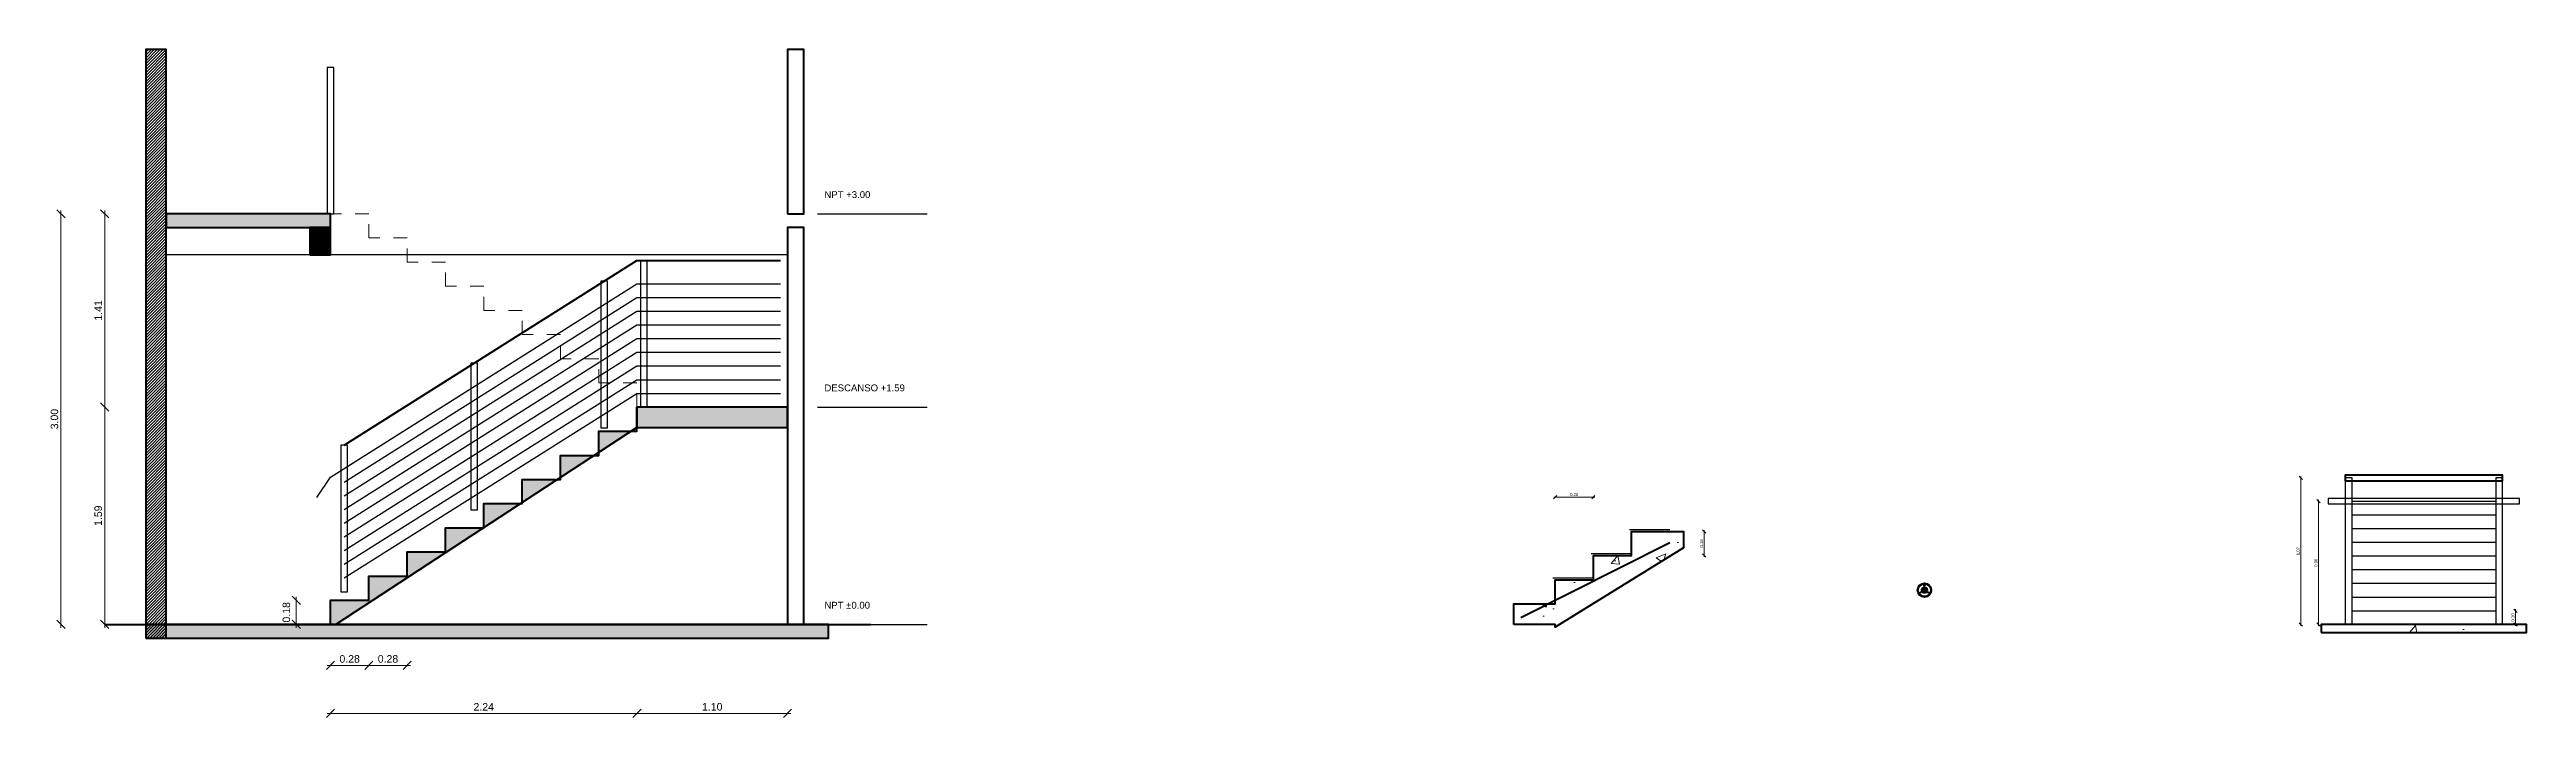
# Model space of a CAD drawing. Header units: metres. Extents: x 0 to 27.4, y -20 to 4.2.
# Drawn here: x 9.3 to 27.4, y -0.68 to 4.2 of the extents above.
import ezdxf
from ezdxf.enums import TextEntityAlignment as Align

# ---------------------------------------------------------------- set-up
doc = ezdxf.new("R2010")
doc.units = ezdxf.units.M
doc.linetypes.add('DASHED', pattern=[1.524, 1.27, -0.254])
for name, color, linetype, lineweight in [('S-BARANDA', 7, 'Continuous', 25), ('S-CORTE', 7, 'Continuous', 50), ('S-COTA', 7, 'Continuous', 18), ('S-OCULTO', 8, 'DASHED', 13), ('S-TRAMA', 8, 'Continuous', 9), ('S-TXT', 7, 'Continuous', 18), ('S-VISTA', 7, 'Continuous', 25)]:
    doc.layers.add(name, color=color, linetype=linetype, lineweight=lineweight)
doc.styles.add('ARIAL', font='arial.ttf')
doc.dimstyles.new('COTA-10', dxfattribs={"dimtxt": 0.022, "dimasz": 0.012, "dimexe": 0.01, "dimexo": 0.01, "dimgap": 0.008, "dimtad": 1, "dimzin": 0, "dimdsep": 46, "dimtxsty": 'ARIAL', "dimtsz": 0.012, "dimcen": 2.5, "dimdle": 0.01, "dimclrd": 7, "dimclre": 7, "dimclrt": 7, "dimazin": 3, "dimtfac": 1, "dimtmove": 0, "dimatfit": 3, "dimlwd": 18, "dimlwe": 13})
doc.dimstyles.new('COTA-25', dxfattribs={"dimtxt": 0.055, "dimasz": 0.03, "dimexe": 0.025, "dimexo": 0.025, "dimgap": 0.02, "dimtad": 1, "dimzin": 0, "dimdsep": 46, "dimtxsty": 'ARIAL', "dimtsz": 0.03, "dimcen": 2.5, "dimdle": 0.025, "dimclrd": 7, "dimclre": 7, "dimclrt": 7, "dimazin": 3, "dimtfac": 1, "dimtmove": 0, "dimatfit": 3, "dimlwd": 18, "dimlwe": 13})

# ---------------------------------------------------------------- blocks, each defined once
blk = doc.blocks.new('_OBLIQUE')
at = {"color": 0, "linetype": 'BYBLOCK'}
blk.add_line((-0.5, -0.5), (0.5, 0.5), dxfattribs=at)
blk = doc.blocks.new('*D24')
at = {"color": 7, "lineweight": 18}
blk.add_line((20.29, 0.929), (20.59, 0.929), dxfattribs=at)
at = {"color": 7, "lineweight": 13}
for p, q in [((20.3, 0.939), (20.3, 0.939)), ((20.58, 0.939), (20.58, 0.939))]:
    blk.add_line(p, q, dxfattribs=at)
at = {"layer": 'Defpoints'}
for p in [(20.3, 0.929), (20.3, 0.929), (20.58, 0.929)]:
    blk.add_point(p, dxfattribs=at)
at = {"layer": 'S-COTA', "color": 7, "xscale": 0.024, "yscale": 0.024}
for p in [(20.3, 0.929), (20.58, 0.929)]:
    blk.add_blockref('_OBLIQUE', p, dxfattribs=at)
at = {"layer": 'S-COTA', "color": 7, "insert": (20.44, 0.948), "char_height": 0.022, "attachment_point": 5, "style": 'ARIAL'}
blk.add_mtext('0.28', dxfattribs=at)
blk = doc.blocks.new('*D25')
at = {"color": 7, "lineweight": 13}
for p, q in [((21.38, 0.679), (21.38, 0.679)), ((21.38, 0.503), (21.38, 0.503))]:
    blk.add_line(p, q, dxfattribs=at)
at = {"color": 7, "lineweight": 18}
blk.add_line((21.39, 0.493), (21.39, 0.689), dxfattribs=at)
at = {"layer": 'Defpoints'}
for p in [(21.39, 0.679), (21.39, 0.503), (21.39, 0.503)]:
    blk.add_point(p, dxfattribs=at)
at = {"layer": 'S-COTA', "color": 7, "xscale": 0.024, "yscale": 0.024, "rotation": 90}
for p in [(21.39, 0.679), (21.39, 0.503)]:
    blk.add_blockref('_OBLIQUE', p, dxfattribs=at)
at = {"layer": 'S-COTA', "color": 7, "insert": (21.371, 0.591), "char_height": 0.022, "attachment_point": 5, "rotation": 90, "style": 'ARIAL'}
blk.add_mtext('0.18', dxfattribs=at)

msp = doc.modelspace()

# ---------------------------------------------------------------- hatches: boundary and pattern name
at = {"layer": 'S-CORTE'}
for color, points in [(8, [(10.15, 2.9), (11.35, 2.9), (11.35, 3), (10.15, 3)]), (7, [(11.2, 2.7), (11.35, 2.7), (11.35, 2.9), (11.2, 2.9)]), (8, [(11.35, 0), (11.35, 0.176), (11.63, 0.176), (11.63, 0.353), (11.91, 0.353), (11.91, 0.529), (12.19, 0.529), (12.19, 0.706), (12.47, 0.706), (12.47, 0.882), (12.75, 0.882), (12.75, 1.059), (13.03, 1.059), (13.03, 1.235), (13.31, 1.235), (13.31, 1.412), (13.59, 1.412), (13.59, 1.588), (13.59, 1.588), (13.59, 1.438), (11.39, 0)]), (8, [(13.59, 1.438), (14.69, 1.438), (14.69, 1.588), (13.59, 1.588)]), (8, [(10, -0.1), (14.99, -0.1), (14.99, 0), (10, 0)])]:
    msp.add_hatch(color=color, dxfattribs=at).paths.add_polyline_path(points)
at = {"layer": 'S-TRAMA'}
h = msp.add_hatch(dxfattribs=at)
h.set_pattern_fill('ANSI31', scale=0.0048)
h.paths.add_polyline_path([(10, -0.1), (10.15, -0.1), (10.15, 4.2), (10, 4.2)])
h = msp.add_hatch(dxfattribs=at)
h.set_pattern_fill('AR-CONC', scale=0.004)
h.paths.add_polyline_path([(20, 0), (20, 0.15), (20.3, 0.15), (20.3, 0.326), (20.58, 0.326), (20.58, 0.503), (20.86, 0.503), (20.86, 0.679), (21.24, 0.679), (21.24, 0.559), (20.3, -0.02), (20.3, 0)])
h = msp.add_hatch(dxfattribs=at)
h.set_pattern_fill('ANSI31', scale=0.002)
edge = h.paths.add_edge_path()
edge.add_arc((23, 0.25), 0.02, 0, 360)
h = msp.add_hatch(dxfattribs=at)
h.set_pattern_fill('AR-CONC', scale=0.004)
h.paths.add_polyline_path([(25.9, -0.06), (27.4, -0.06), (27.4, 0), (25.9, 0)])

# ---------------------------------------------------------------- linework, layer by layer
at = {"layer": 'S-BARANDA'}
for p, q in [((26.125, 0.9), (27.175, 0.9)), ((26.125, 0.8), (27.175, 0.8)), ((26.125, 0.7), (27.175, 0.7)), ((26.125, 0.6), (27.175, 0.6)), ((26.125, 0.5), (27.175, 0.5)), ((26.125, 0.4), (27.175, 0.4)), ((26.125, 0.3), (27.175, 0.3)), ((26.125, 0.2), (27.175, 0.2)), ((26.125, 0.1), (27.175, 0.1))]:
    msp.add_line(p, q, dxfattribs=at)
for points in [[(11.325, 3), (11.375, 3), (11.375, 4.07), (11.325, 4.07)], [(13.615, 1.588), (13.665, 1.588), (13.665, 2.658), (13.615, 2.658)], [(13.325, 1.437), (13.375, 1.437), (13.375, 2.507), (13.325, 2.507)], [(12.375, 0.838), (12.425, 0.838), (12.425, 1.908), (12.375, 1.908)], [(11.425, 0.239), (11.475, 0.239), (11.475, 1.309), (11.425, 1.309)], [(25.95, 0.88), (27.35, 0.88), (27.35, 0.92), (25.95, 0.92)], [(26.075, 0), (26.125, 0), (26.125, 1.07), (26.075, 1.07)], [(27.175, 0), (27.225, 0), (27.225, 1.07), (27.175, 1.07)]]:
    msp.add_lwpolyline(points, close=True, dxfattribs=at)
for points in [[(11.25, 0.926), (11.35, 1.076), (13.59, 2.488), (14.64, 2.488)], [(11.45, 1.139), (13.59, 2.488), (14.64, 2.488)], [(11.45, 1.039), (13.59, 2.388), (14.64, 2.388)], [(11.45, 0.939), (13.59, 2.288), (14.64, 2.288)], [(11.45, 0.839), (13.59, 2.188), (14.64, 2.188)], [(11.45, 0.739), (13.59, 2.088), (14.64, 2.088)], [(11.45, 0.639), (13.59, 1.988), (14.64, 1.988)], [(11.45, 0.539), (13.59, 1.888), (14.64, 1.888)], [(11.45, 0.439), (13.59, 1.788), (14.64, 1.788)], [(11.45, 0.339), (13.59, 1.688), (14.64, 1.688)]]:
    msp.add_lwpolyline(points, dxfattribs=at)
at = {"layer": 'S-CORTE'}
for p, q in [((20.05, 0.05), (21.14, 0.599)), ((9.7, 0), (15.3, 0))]:
    msp.add_line(p, q, dxfattribs=at)
for points in [[(10, -0.1), (10.15, -0.1), (10.15, 4.2), (10, 4.2)], [(14.69, 3), (14.81, 3), (14.81, 4.2), (14.69, 4.2)], [(10.15, 2.9), (11.35, 2.9), (11.35, 3), (10.15, 3)], [(11.2, 2.7), (11.35, 2.7), (11.35, 2.9), (11.2, 2.9)], [(14.69, 0), (14.81, 0), (14.81, 2.9), (14.69, 2.9)], [(11.35, 0), (11.35, 0.176), (11.63, 0.176), (11.63, 0.353), (11.91, 0.353), (11.91, 0.529), (12.19, 0.529), (12.19, 0.706), (12.47, 0.706), (12.47, 0.882), (12.75, 0.882), (12.75, 1.059), (13.03, 1.059), (13.03, 1.235), (13.31, 1.235), (13.31, 1.412), (13.59, 1.412), (13.59, 1.588), (13.59, 1.588), (13.59, 1.438), (11.39, 0)], [(13.59, 1.438), (14.69, 1.438), (14.69, 1.588), (13.59, 1.588)], [(26.075, 1.05), (27.225, 1.05), (27.225, 1.09), (26.075, 1.09)], [(20, 0), (20, 0.15), (20.3, 0.15), (20.3, 0.326), (20.58, 0.326), (20.58, 0.503), (20.86, 0.503), (20.86, 0.679), (21.24, 0.679), (21.24, 0.559), (20.3, -0.02), (20.3, 0)], [(10, -0.1), (14.99, -0.1), (14.99, 0), (10, 0)], [(25.9, -0.06), (27.4, -0.06), (27.4, 0), (25.9, 0)]]:
    msp.add_lwpolyline(points, close=True, dxfattribs=at)
msp.add_lwpolyline([(11.45, 1.309), (13.59, 2.658), (14.64, 2.658)], dxfattribs=at)
for radius in [0.05, 0.02]:
    msp.add_circle((23, 0.25), radius, dxfattribs=at)
at = {"layer": 'S-OCULTO', "ltscale": 0.0075}
msp.add_lwpolyline([(13.59, 1.588), (13.59, 1.765), (13.31, 1.765), (13.31, 1.941), (13.03, 1.941), (13.03, 2.118), (12.75, 2.118), (12.75, 2.294), (12.47, 2.294), (12.47, 2.471), (12.19, 2.471), (12.19, 2.647), (11.91, 2.647), (11.91, 2.824), (11.63, 2.824), (11.63, 3), (11.35, 3)], dxfattribs=at)
at = {"layer": 'S-VISTA'}
for p, q in [((14.91, 3), (15.71, 3)), ((14.91, 1.588), (15.71, 1.588)), ((20.845, 0.694), (21.14, 0.694)), ((20.565, 0.518), (20.86, 0.518)), ((20.285, 0.341), (20.58, 0.341)), ((14.91, 0), (15.71, 0))]:
    msp.add_line(p, q, dxfattribs=at)
msp.add_lwpolyline([(10.15, 0), (14.69, 0), (14.69, 2.7), (10.15, 2.7)], close=True, dxfattribs=at)
for centre, radius in [((23, 0.25), 0.045), ((22.971, 0.233), 0.005), ((23, 0.283), 0.005), ((23.029, 0.233), 0.005)]:
    msp.add_circle(centre, radius, dxfattribs=at)

# ---------------------------------------------------------------- texts
at = {"layer": 'S-TXT', "style": 'ARIAL'}
for s, p in [('NPT +3.00', (14.96, 3.1)), ('DESCANSO +1.59', (14.96, 1.688)), ('NPT ±0.00', (14.96, 0.1))]:
    msp.add_text(s, height=0.05, dxfattribs=at).set_placement(p, align=Align.BOTTOM_LEFT)

# ---------------------------------------------------------------- dimensions: what is measured, and where the dimension line sits
at = {"layer": 'S-COTA'}
for base, p1, p2, dimstyle in [((9.38, 0), (9.38, 0), (9.38, 3), 'COTA-25'), ((9.7, 1.588), (9.7, 1.588), (9.7, 3), 'COTA-25'), ((9.7, 0), (9.7, 0), (9.7, 1.588), 'COTA-25'), ((25.75, 0), (25.75, 0), (25.75, 1.07), 'COTA-10'), ((25.88, 0), (25.88, 0), (25.88, 0.9), 'COTA-10'), ((11.1, 0), (11.1, 0), (11.1, 0.176), 'COTA-25'), ((27.32, 0), (27.32, 0), (27.32, 0.1), 'COTA-10')]:
    msp.add_linear_dim(base=base, p1=p1, p2=p2, angle=90, dimstyle=dimstyle, dxfattribs=at).render()
dim = msp.add_linear_dim(base=(20.3, 0.929), p1=(20.3, 0.929), p2=(20.58, 0.929), dimstyle='COTA-10', dxfattribs=at)
dim.commit()
dim.dimension.update_dxf_attribs({"geometry": '*D24', "text_midpoint": (20.44, 0.948)})
dim = msp.add_linear_dim(base=(21.39, 0.503), p1=(21.39, 0.503), p2=(21.39, 0.679), angle=90, dimstyle='COTA-10', dxfattribs=at)
dim.commit()
dim.dimension.update_dxf_attribs({"geometry": '*D25', "text_midpoint": (21.371, 0.591)})
for base, p1, p2 in [((11.35, -0.3), (11.35, -0.3), (11.63, -0.3)), ((11.63, -0.3), (11.63, -0.3), (11.91, -0.3)), ((11.35, -0.65), (11.35, -0.65), (13.59, -0.65)), ((13.59, -0.65), (13.59, -0.65), (14.69, -0.65))]:
    msp.add_linear_dim(base=base, p1=p1, p2=p2, dimstyle='COTA-25', dxfattribs=at).render()

doc.saveas('drawing.dxf')
